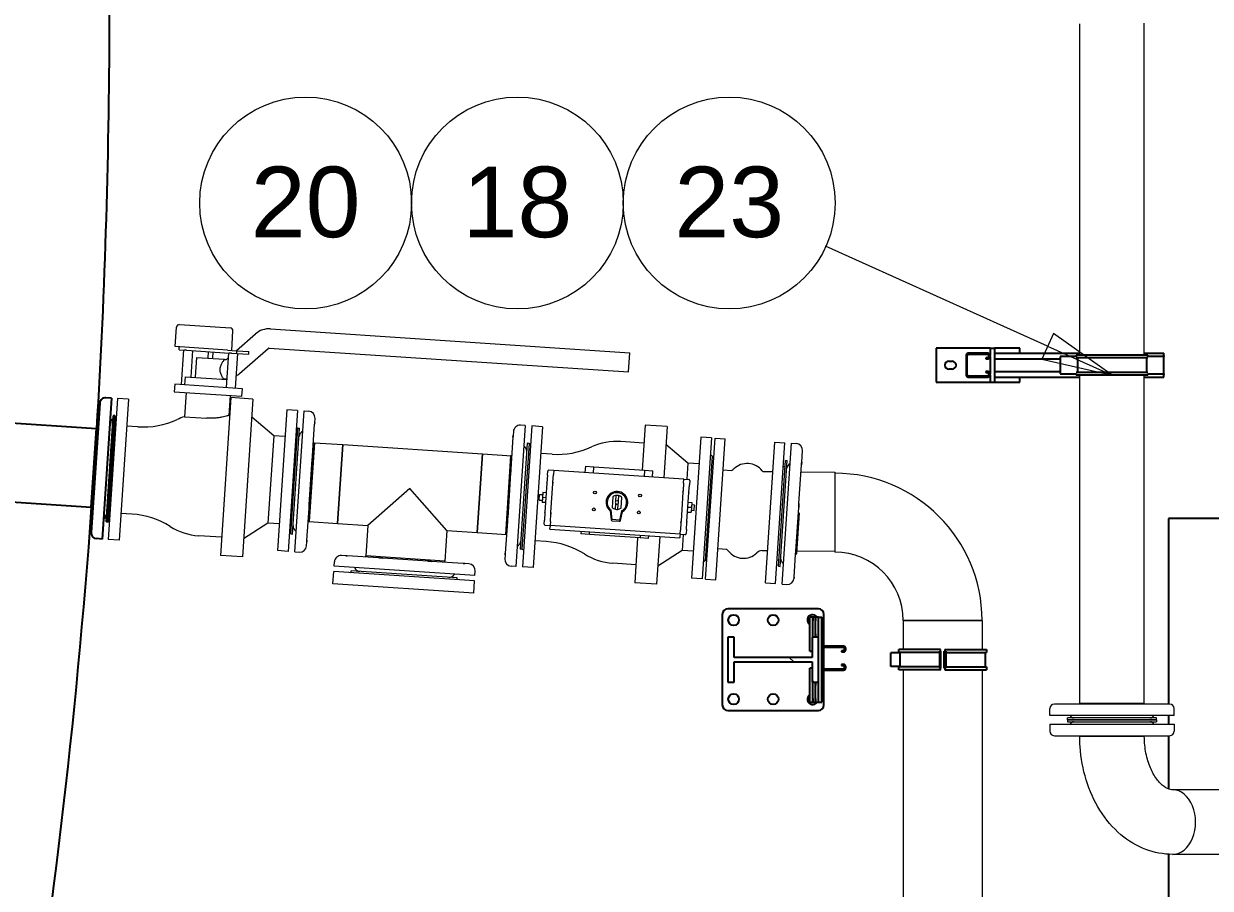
# Model space of a CAD drawing. Header units: millimetres. Extents: x 0 to 157650, y 0 to 89100.
# Drawn here: x 127041 to 133343, y 69723 to 74315 of the extents above; entities that cross this region are included whole.
import ezdxf

# ---------------------------------------------------------------- set-up
doc = ezdxf.new("R2010")
doc.units = ezdxf.units.MM
doc.header["$LTSCALE"] = 150
for name, color, linetype, lineweight in [('Hatch', 7, 'Continuous', 18), ('Symbol', 7, 'Continuous', 18), ('Visible', 7, 'Continuous', 25)]:
    doc.layers.add(name, color=color, linetype=linetype, lineweight=lineweight)
doc.layers.add('P_Biomass (BM)', color=150, linetype='Continuous', lineweight=18, true_color=0x007fff)
doc.styles.add('Note Text', font='arial.ttf')

# ---------------------------------------------------------------- blocks, each defined once
blk = doc.blocks.new('Balloon44')
at = {"layer": 'Symbol'}
for p, q in [((883.197, 484.013), (875.329, 487.552)), ((883.402, 484.469), (882.992, 483.557)), ((885.477, 482.988), (883.402, 484.469)), ((883.197, 484.013), (885.477, 482.988)), ((882.992, 483.557), (885.477, 482.988))]:
    blk.add_line(p, q, dxfattribs=at)
at = {"layer": 'Symbol', "flags": 128}
blk.add_lwpolyline([(882.992, 483.557), (885.477, 482.988), (883.402, 484.469), (882.992, 483.557)], dxfattribs=at)
at = {"layer": 'Symbol'}
for centre in [(856.921, 489.084), (864.421, 489.084), (871.921, 489.084)]:
    blk.add_circle(centre, 3.75, dxfattribs=at)
blk.add_solid([(882.992, 483.557), (885.477, 482.988), (883.402, 484.469), (882.992, 483.557)], dxfattribs=at)
at = {"layer": 'Symbol', "char_height": 2.5, "attachment_point": 5, "style": 'Note Text'}
for s, insert in [('20', (856.921, 489.105)), ('18', (864.421, 489.105)), ('23', (871.921, 489.105))]:
    blk.add_mtext(s, dxfattribs=dict(at, insert=insert))

msp = doc.modelspace()

# ---------------------------------------------------------------- hatches: boundary and pattern name
at = {"layer": 'Hatch'}
h = msp.add_hatch(dxfattribs=at)
h.set_pattern_fill('ANSI31', color=256, scale=3810, angle=90.00021, style=0)
h.set_pattern_definition([(135.0002, (0, 0), (-336.7584, -336.7608), [])])
h.paths.add_polyline_path([(131261.5, 70817.2), (131261.5, 71057.2), (131228.5, 71057.2), (131228.5, 70949.2), (130814.5, 70949.2), (130814.5, 71057.2), (130781.5, 71057.2), (130781.5, 70817.2), (130814.5, 70817.2), (130814.5, 70925.2), (131228.5, 70925.2), (131228.5, 70817.2)])

# ---------------------------------------------------------------- linework, layer by layer
at = {"layer": 'P_Biomass (BM)'}
for p, q in [((132650.1, 72554.6), (132650.1, 74312.2)), ((132993, 72554.6), (132993, 74312.2)), ((127846, 72599.9), (127852.8, 72703.2)), ((127868.8, 72717.2), (128138.2, 72699.3)), ((128145.3, 72580.1), (128152.2, 72683.4)), ((128352, 72694.2), (130259.4, 72567.7)), ((128170.4, 72578.4), (128271.5, 72666.9)), ((128123, 72581.6), (127846, 72599.9)), ((127865.5, 72583.6), (127866.5, 72598.6)), ((127865.5, 72583.6), (127893.4, 72581.8)), ((127879, 72397.8), (127891.2, 72581.9)), ((127905.2, 72581), (127893.4, 72581.8)), ((127905.2, 72581), (128132.8, 72565.9)), ((127929.8, 72438.1), (127939.1, 72578.7)), ((128020.6, 72538.8), (128022.9, 72573.2)), ((128044.6, 72537.2), (128046.8, 72571.6)), ((128118.5, 72381.9), (128130.7, 72566)), ((128123, 72581.6), (128173.4, 72578.2)), ((128144.6, 72565.1), (128132.8, 72565.9)), ((128144.6, 72565.1), (128172.5, 72563.3)), ((128166.4, 72378.8), (128178.6, 72562.9)), ((128172.5, 72563.3), (128173.4, 72578.2)), ((128172.5, 72563.3), (128236, 72559.1)), ((128173.4, 72578.2), (128237, 72574)), ((128186.2, 72456.6), (128338.7, 72590.2)), ((128236, 72559.1), (128237, 72574)), ((128345.2, 72592.4), (130252.7, 72466)), ((130252.7, 72466), (130259.4, 72567.7)), ((127957.8, 72542.9), (127950.7, 72436.7)), ((127957.8, 72542.9), (128107.4, 72533)), ((128107.4, 72533), (128107.3, 72531.5)), ((128107.3, 72531.5), (128112.5, 72531.2)), ((128119, 72533.4), (128129.1, 72542.2)), ((127898.3, 72440.1), (127895.4, 72396.7)), ((127898.3, 72440.1), (128121.3, 72425.4)), ((128100.6, 72429.7), (128105.7, 72429.4)), ((132650.1, 70701.4), (132650.1, 72448.1)), ((132993, 70701.4), (132993, 72448.1)), ((127843.1, 72400.2), (127840.4, 72359.8)), ((127840.4, 72359.8), (128199.6, 72336)), ((128202.3, 72376.4), (127843.1, 72400.2)), ((127903.2, 72355.6), (127894.8, 72227.5)), ((128199.6, 72336), (128202.3, 72376.4)), ((127539.6, 72324.1), (127490, 71575.7)), ((127596.5, 72320.3), (127539.6, 72324.1)), ((127596.5, 72320.3), (127546.9, 71572)), ((128141.3, 72329.3), (128085.7, 71491.2)), ((128136.7, 72340.1), (128129.7, 72233.9)), ((128258, 72321.6), (128141.3, 72329.3)), ((128258, 72321.6), (128202.5, 71483.4)), ((127524.3, 72228.9), (127533.6, 72233.5)), ((128134.9, 72233.5), (128129.7, 72233.9)), ((128437.6, 72264.6), (128388, 71516.2)), ((128494.5, 72260.8), (128437.6, 72264.6)), ((128494.5, 72260.8), (128444.9, 71512.4)), ((128480.8, 71510.1), (128530.4, 72258.4)), ((128530.4, 72258.4), (128554.4, 72256.8)), ((127646.9, 72174.2), (127587.1, 72178.1)), ((127894.8, 72227.5), (128011.5, 72219.8)), ((128368.4, 72126.4), (128251.7, 72225.8)), ((128460, 71604.7), (128497.4, 72167.4)), ((128469, 71604.1), (128506.3, 72166.8)), ((128497.2, 72164.4), (128488.5, 72170.2)), ((128497.4, 72167.4), (128506.3, 72166.8)), ((128574.8, 72019.8), (128585.9, 72188.4)), ((128586.5, 72196.8), (128585.9, 72188.4)), ((128586.5, 72196.8), (128587.9, 72218.5)), ((129703.9, 72180.6), (129654.3, 71432.3)), ((129703.9, 72180.6), (129679.9, 72182.2)), ((129739.8, 72178.3), (129690.2, 71429.9)), ((129796.7, 72174.5), (129739.8, 72178.3)), ((129796.7, 72174.5), (129747.1, 71426.1)), ((130341.5, 72183.5), (130325.6, 71944)), ((130458.2, 72175.7), (130341.5, 72183.5)), ((130458.2, 72175.7), (130440.1, 71903.3)), ((128368.4, 72126.4), (128337.6, 71662.4)), ((128428.2, 72122.4), (128368.4, 72126.4)), ((129639.6, 72118.6), (129628.4, 71950)), ((129639.6, 72118.6), (129640.2, 72127)), ((129641.6, 72148.7), (129640.2, 72127)), ((130637.8, 72118.7), (130588.2, 71370.4)), ((130694.7, 72115), (130637.8, 72118.7)), ((130694.7, 72115), (130645.1, 71366.6)), ((130663, 71365.4), (130712.7, 72113.8)), ((130712.7, 72113.8), (130766.5, 72110.2)), ((130716.9, 71361.8), (130766.5, 72110.2)), ((128557.6, 71670.8), (128585.4, 72089)), ((128585.4, 72089), (128557.6, 71670.8)), ((128579.4, 72089.4), (128585.4, 72089)), ((128585.4, 72089), (128735, 72079.1)), ((128735, 72079.1), (128707.3, 71660.9)), ((128707.3, 71660.9), (128735, 72079.1)), ((128735, 72079.1), (129477.4, 72029.8)), ((129715.7, 72086.7), (129678.4, 71523.9)), ((129724.7, 72086.1), (129687.4, 71523.3)), ((129724.7, 72086.1), (129715.7, 72086.7)), ((129724.5, 72083.1), (129733.8, 72087.7)), ((130335.1, 72087.7), (130213.1, 72095.8)), ((130568.5, 71980.5), (130451.8, 72079.9)), ((130980.4, 71344.4), (131030, 72092.7)), ((131030, 72092.7), (131083.8, 72089.2)), ((131034.2, 71340.8), (131083.8, 72089.2)), ((131070.2, 71338.4), (131119.8, 72086.8)), ((131119.8, 72086.8), (131143.7, 72085.2)), ((131173.2, 71985.3), (131177.2, 72046.9)), ((128557.6, 71761.1), (128573.4, 71999.5)), ((128574.8, 72019.8), (128573.4, 71999.5)), ((129449.7, 71611.7), (129477.4, 72029.8)), ((129477.4, 72029.8), (129449.7, 71611.7)), ((129477.4, 72029.8), (129633.1, 72019.5)), ((129627.1, 72019.9), (129599.3, 71601.7)), ((129633.1, 72019.5), (129627.1, 72019.9)), ((129847.1, 72028.3), (129787.2, 72032.3)), ((130568.5, 71980.5), (130562.9, 71895.2)), ((130628.4, 71976.5), (130568.5, 71980.5)), ((130697.3, 72018.6), (130660.4, 71461.8)), ((130697.3, 72018.6), (130688.7, 72024.4)), ((130695.3, 71988.6), (130704.3, 71988)), ((131049.4, 71433), (131086.7, 71995.8)), ((131058.3, 71432.4), (131095.6, 71995.2)), ((131086.7, 71995.8), (131095.6, 71995.2)), ((131173.2, 71985.3), (131172.3, 71972.1)), ((129627.1, 71929.6), (129611.3, 71691.2)), ((129627.1, 71929.6), (129628.4, 71950)), ((129822.4, 71916.6), (129819.8, 71877)), ((129822.4, 71916.6), (129823.8, 71938.2)), ((129856, 71942.1), (129830.2, 71943.8)), ((129851.9, 71880.2), (129854.5, 71919.8)), ((129851.9, 71880.2), (129854.5, 71919.8)), ((129856, 71942.1), (129854.5, 71919.8)), ((129856, 71942.1), (129854.5, 71919.8)), ((130546.9, 71896.3), (129856, 71942.1)), ((130024, 71964), (130021.8, 71931.1)), ((130024, 71964), (130068.9, 71961)), ((130066.7, 71928.1), (130068.9, 71961)), ((130068.9, 71961), (130338.3, 71943.2)), ((130338.3, 71943.2), (130336.1, 71910.2)), ((130338.3, 71943.2), (130383.2, 71940.2)), ((130381, 71907.3), (130383.2, 71940.2)), ((130755.6, 71945.1), (130800.7, 71942.1)), ((130967, 71936.3), (131019.6, 71935.8)), ((131075.5, 71963.4), (131084.5, 71962.8)), ((131158.7, 71766.7), (131172.3, 71972.1)), ((131169.8, 71934.4), (131350, 71932.6)), ((131350, 71932.6), (131350, 71720.3)), ((129819.6, 71874.3), (129809.4, 71720.6)), ((129819.6, 71874.3), (129819.8, 71877)), ((129841.2, 71718.5), (129851.3, 71872.2)), ((129841.2, 71718.5), (129851.3, 71872.2)), ((129851.3, 71872.2), (129851.9, 71880.2)), ((129851.9, 71880.2), (129851.3, 71872.2)), ((130545.4, 71874), (130542.8, 71834.4)), ((130545.4, 71874), (130542.8, 71834.4)), ((130545.4, 71874), (130546.9, 71896.3)), ((130545.4, 71874), (130546.9, 71896.3)), ((130546.9, 71896.3), (130572.6, 71894.6)), ((130574.1, 71827), (130576.8, 71866.6)), ((130578.2, 71888.2), (130576.8, 71866.6)), ((129092.4, 71845.4), (128869.4, 71650.1)), ((129287.6, 71622.4), (129092.4, 71845.4)), ((129779.1, 71784.8), (129781.1, 71814.7)), ((129781.1, 71814.7), (129796.9, 71813.7)), ((129796, 71798.7), (129794.2, 71772.7)), ((129797.7, 71824.8), (129796, 71798.7)), ((129814.5, 71797.5), (129796, 71798.7)), ((129816.2, 71823.5), (129797.7, 71824.8)), ((130169.6, 71802.8), (130165.8, 71745.3)), ((130186.1, 71779.6), (130188.2, 71809.8)), ((130200.1, 71809), (130198.1, 71778.8)), ((130213.7, 71742.1), (130217.5, 71799.6)), ((130542.2, 71826.4), (130532, 71672.7)), ((130542.2, 71826.4), (130532, 71672.7)), ((130542.8, 71834.4), (130542.2, 71826.4)), ((130542.2, 71826.4), (130542.8, 71834.4)), ((130563.8, 71670.6), (130574, 71824.3)), ((130574.1, 71827), (130574, 71824.3)), ((128545.1, 71572.1), (128556.3, 71740.7)), ((128557.6, 71761.1), (128556.3, 71740.7)), ((129779.1, 71784.8), (129795, 71783.7)), ((129812.8, 71771.4), (129794.2, 71772.7)), ((130155.3, 71727.6), (130160.6, 71680.3)), ((130166.6, 71680.9), (130161, 71730.8)), ((130183.3, 71735.9), (130185.3, 71766.2)), ((130197.2, 71765.4), (130195.2, 71735.2)), ((130216.6, 71727.1), (130204.5, 71678.4)), ((130568.9, 71747.5), (130587.4, 71746.3)), ((130570.6, 71773.5), (130589.1, 71772.3)), ((130587.4, 71746.3), (130585.7, 71720.2)), ((130586.4, 71731.3), (130602.3, 71730.2)), ((130589.1, 71772.3), (130587.4, 71746.3)), ((130588.4, 71761.2), (130604.3, 71760.2)), ((130602.3, 71730.2), (130604.3, 71760.2)), ((131141.9, 71514.1), (131157.2, 71744.9)), ((131158.7, 71766.7), (131157.2, 71744.9)), ((127487.4, 71672.1), (127496, 71666.4)), ((127616.2, 71710.2), (127556.3, 71714.2)), ((128337.6, 71662.4), (128208.8, 71579.2)), ((128397.5, 71658.4), (128337.6, 71662.4)), ((128551.6, 71671.2), (128557.6, 71670.8)), ((128557.6, 71670.8), (128707.3, 71660.9)), ((128707.3, 71660.9), (128869.4, 71650.1)), ((129609.9, 71670.9), (129598.8, 71502.3)), ((129609.9, 71670.9), (129611.3, 71691.2)), ((129805.2, 71656.8), (129806.6, 71678.4)), ((129809.2, 71718), (129806.6, 71678.4)), ((129809.2, 71718), (129809.4, 71720.6)), ((129838, 71670.9), (129836.7, 71651.7)), ((129838, 71670.9), (129836.7, 71651.7)), ((129838, 71670.9), (129840.6, 71710.6)), ((129838, 71670.9), (129840.6, 71710.6)), ((129840.6, 71710.6), (129841.2, 71718.5)), ((129841.2, 71718.5), (129840.6, 71710.6)), ((130166.2, 71675), (130204.1, 71672.4)), ((130204.5, 71678.4), (130166.6, 71680.9)), ((130210.3, 71677), (130221.8, 71723.2)), ((130531.5, 71664.8), (130528.9, 71625.1)), ((130531.5, 71664.8), (130528.9, 71625.1)), ((130532, 71672.7), (130531.5, 71664.8)), ((130531.5, 71664.8), (130532, 71672.7)), ((130561, 71628.4), (130563.6, 71668)), ((130563.8, 71670.6), (130563.6, 71668)), ((130567.1, 71721.4), (130585.7, 71720.2)), ((131147, 71499.2), (131161.4, 71716.5)), ((131350, 71720.3), (131350, 71507.9)), ((128460.2, 71607.6), (128450.9, 71603.1)), ((128460, 71604.7), (128469, 71604.1)), ((128869.4, 71650.1), (128858.7, 71488)), ((129287.6, 71622.4), (129276.8, 71460.3)), ((129287.6, 71622.4), (129449.7, 71611.7)), ((129449.7, 71611.7), (129605.3, 71601.3)), ((129605.3, 71601.3), (129599.3, 71601.7)), ((129836.5, 71648.7), (129810.8, 71650.4)), ((129835.3, 71630.7), (129835.7, 71636.2)), ((129835.3, 71630.7), (130526.2, 71584.9)), ((129836.7, 71651.7), (129835.7, 71636.2)), ((129836.7, 71651.7), (130527.6, 71605.9)), ((130001.2, 71619.8), (130000.2, 71604.8)), ((130045.1, 71601.8), (130000.2, 71604.8)), ((130045.1, 71601.8), (130046.1, 71616.8)), ((130314.5, 71583.9), (130045.1, 71601.8)), ((130315.5, 71598.9), (130314.5, 71583.9)), ((130527.6, 71605.9), (130526.6, 71590.4)), ((130527.4, 71602.9), (130553.2, 71601.2)), ((130527.6, 71605.9), (130528.9, 71625.1)), ((130527.6, 71605.9), (130528.9, 71625.1)), ((130543.4, 71601.8), (130537.8, 71516.5)), ((130561, 71628.4), (130559.5, 71606.8)), ((127546.9, 71572), (127490, 71575.7)), ((128092.1, 71587), (127970.1, 71595)), ((128543.1, 71542), (128544.5, 71563.7)), ((128545.1, 71572.1), (128544.5, 71563.7)), ((129816.4, 71564.4), (129756.5, 71568.3)), ((130301.8, 71584.8), (130285.9, 71345.3)), ((130359.4, 71581), (130314.5, 71583.9)), ((130359.4, 71581), (130360.4, 71595.9)), ((130419.5, 71592), (130402.6, 71337.6)), ((130526.6, 71590.4), (130526.2, 71584.9)), ((128202.5, 71483.4), (128085.7, 71491.2)), ((128444.9, 71512.4), (128388, 71516.2)), ((128480.8, 71510.1), (128504.8, 71508.5)), ((128750.8, 71489.2), (128729.1, 71490.6)), ((128750.8, 71489.2), (128759.2, 71488.6)), ((128927.8, 71477.4), (128759.2, 71488.6)), ((128858.3, 71482), (128858.7, 71488)), ((129276.8, 71460.3), (128858.7, 71488)), ((129276.8, 71460.3), (128858.7, 71488)), ((128927.8, 71477.4), (128948.1, 71476.1)), ((129186.6, 71460.3), (128948.1, 71476.1)), ((129598.2, 71493.9), (129596.8, 71472.2)), ((129598.2, 71493.9), (129598.8, 71502.3)), ((129687.4, 71523.3), (129678.4, 71523.9)), ((129687.6, 71526.3), (129696.2, 71520.5)), ((130537.8, 71516.5), (130409, 71433.4)), ((130597.6, 71512.6), (130537.8, 71516.5)), ((130662.4, 71491.7), (130671.4, 71491.1)), ((130727.9, 71526.9), (130773, 71523.9)), ((130961, 71517.3), (130983.6, 71517)), ((130983.6, 71517), (130991.8, 71516.5)), ((131132.7, 71375.4), (131140.8, 71496.5)), ((131141.9, 71514.1), (131140.8, 71496.5)), ((131141, 71499.5), (131147, 71499.2)), ((131148, 71515.4), (131350, 71513.5)), ((128689.2, 71433.1), (128690.8, 71457.1)), ((129437.6, 71383.5), (128689.2, 71433.1)), ((128780.2, 71400), (128780.8, 71409)), ((129343.6, 71371.7), (128780.8, 71409)), ((129186.6, 71460.3), (129206.9, 71458.9)), ((129375.5, 71447.8), (129206.9, 71458.9)), ((129276.4, 71454.3), (129276.8, 71460.3)), ((129375.5, 71447.8), (129383.9, 71447.2)), ((129405.6, 71445.8), (129383.9, 71447.2)), ((129654.3, 71432.3), (129630.3, 71433.9)), ((129747.1, 71426.1), (129690.2, 71429.9)), ((130292.2, 71441.1), (130170.3, 71449.2)), ((130660.4, 71461.8), (130651.1, 71457.2)), ((131042.6, 71466.5), (131051.5, 71465.9)), ((131049.4, 71433), (131058.3, 71432.4)), ((128683.1, 71340.3), (128687.4, 71406.2)), ((129435.8, 71356.6), (128687.4, 71406.2)), ((129343, 71362.7), (129343.6, 71371.7)), ((129431.4, 71290.7), (129435.8, 71356.6)), ((129437.6, 71383.5), (129439.1, 71407.5)), ((130645.1, 71366.6), (130588.2, 71370.4)), ((130663, 71365.4), (130716.9, 71361.8)), ((131132.4, 71370.4), (131132.5, 71372.3)), ((131132.7, 71375.4), (131132.5, 71372.3)), ((129431.4, 71290.7), (128683.1, 71340.3)), ((130402.6, 71337.6), (130285.9, 71345.3)), ((130980.4, 71344.4), (131034.2, 71340.8)), ((131070.2, 71338.4), (131094.1, 71336.8)), ((131712, 71146), (132131.1, 71146)), ((131712, 71146), (131712, 70990.5)), ((132131.1, 71146), (131712, 71146)), ((132131.1, 71146), (132131.1, 70990.5)), ((131712, 70884), (131712, 68854.6)), ((132131.1, 70884), (132131.1, 68854.6)), ((132491.5, 70639.9), (132491.5, 70677.4)), ((133127.5, 70701.4), (132515.5, 70701.4)), ((132993, 70704.4), (132650.1, 70704.4)), ((132650.1, 70701.4), (132650.1, 70704.4)), ((132993, 70701.4), (132993, 70704.4)), ((133151.5, 70639.9), (133151.5, 70677.4)), ((133151.5, 70639.9), (132491.5, 70639.9)), ((132491.5, 70594.9), (133151.5, 70594.9)), ((132491.5, 70594.9), (132491.5, 70557.4)), ((133058.5, 70627.9), (132584.5, 70627.9)), ((132584.5, 70617.4), (132584.5, 70627.9)), ((132584.5, 70617.4), (133058.5, 70617.4)), ((132584.5, 70617.4), (132584.5, 70606.9)), ((133058.5, 70617.4), (132584.5, 70617.4)), ((132584.5, 70606.9), (133058.5, 70606.9)), ((133058.5, 70617.4), (133058.5, 70627.9)), ((133058.5, 70617.4), (133058.5, 70606.9)), ((133151.5, 70594.9), (133151.5, 70557.4)), ((132515.5, 70533.4), (133127.5, 70533.4)), ((132650.1, 70533.4), (132650.1, 70530.4)), ((132650.1, 70530.4), (132650.1, 70533.4)), ((132650.1, 70530.4), (132993, 70530.4)), ((132993, 70530.4), (132650.1, 70530.4)), ((132993, 70530.4), (132650.1, 70530.4)), ((132993, 70533.4), (132993, 70530.4)), ((132993, 70530.4), (132993, 70533.4)), ((134187.9, 70245.8), (133143.9, 70245.8)), ((134187.9, 69902.9), (133143.9, 69902.9))]:
    msp.add_line(p, q, dxfattribs=at)
for centre in [(130074.9, 71825.3), (130314.4, 71809.4), (130069, 71735.5), (130308.4, 71719.6)]:
    msp.add_circle(centre, 7.5, dxfattribs=at)
for centre, radius, start, end in [((132365.5, 74312.2), 284.6, 0, 0.52452), ((132365.5, 74312.2), 627.5, 0, 0.52452), ((127867.8, 72702.2), 15, 86.20755, 176.20755), ((128137.2, 72684.4), 15, 356.20755, 86.20755), ((128344.6, 72583.4), 111, 86.20755, 131.20755), ((128344.6, 72583.4), 9, 86.20755, 131.20755), ((128113.1, 72540.2), 9, 266.20755, 311.20755), ((128113.1, 72540.2), 111, 266.20755, 274.4185), ((128113.1, 72540.2), 111, 301.32473, 311.20755), ((128552, 72220.9), 36, 356.20755, 86.20755), ((127675.6, 72606.1), 432.9, 266.20755, 294.67208), ((127991.5, 71918.3), 324, 107.376, 114.67208), ((129677.5, 72146.3), 36, 86.20755, 176.20755), ((128536.3, 72119.7), 33, 113.24324, 176.20755), ((129679.8, 72043.9), 33, 356.20755, 59.17185), ((129875.7, 72460.3), 432.9, 266.20755, 294.67208), ((130191.7, 71772.5), 324, 86.20755, 114.67208), ((131141.3, 72049.3), 36, 356.20755, 86.20755), ((130883.4, 71876.8), 102.2, 38.70856, 133.70654), ((131125.6, 71948.1), 33, 113.24324, 176.20755), ((129829.8, 71937.8), 6, 86.20755, 176.20755), ((130777.9, 71987.1), 50.4, 296.87758, 313.70654), ((131002.4, 71972.2), 50.4, 218.70856, 225.37226), ((131350, 71146), 781.1, 0, 90), ((130572.2, 71888.6), 6, 356.20755, 86.20755), ((130191.7, 71772.5), 57.7, 301.42094, 230.99415), ((130191.7, 71772.5), 51.7, 298.75744, 233.65765), ((130191.7, 71772.5), 37.5, 95.41444, 125.99937), ((130191.7, 71772.5), 37.5, 77.00065, 95.41444), ((130191.7, 71772.5), 37.5, 46.41573, 77.00065), ((130191.7, 71772.5), 37.5, 226.41573, 257.00065), ((130191.7, 71772.5), 9, 128.01786, 224.39723), ((130191.7, 71772.5), 37.5, 257.00065, 275.41444), ((130191.7, 71772.5), 9, 224.39723, 308.01786), ((130191.7, 71772.5), 9, 44.39723, 128.01786), ((130191.7, 71772.5), 37.5, 275.41444, 305.99937), ((130191.7, 71772.5), 9, 308.01786, 44.39723), ((127587.5, 71278.2), 432.9, 57.74301, 86.20755), ((130166.6, 71680.9), 6, 186.38241, 266.20755), ((130204.5, 71678.4), 6, 266.20755, 346.03269), ((127991.5, 71918.3), 324, 237.74301, 266.20755), ((128504.9, 71646.8), 33, 176.20755, 239.17185), ((129811.2, 71656.4), 6, 176.20755, 266.20755), ((130553.5, 71607.2), 6, 266.20755, 356.20755), ((128507.2, 71544.4), 36, 266.20755, 356.20755), ((129648.4, 71571), 33, 293.24324, 356.20755), ((129787.7, 71132.4), 432.9, 57.74301, 86.20755), ((128726.7, 71454.7), 36, 86.20755, 176.20755), ((129632.7, 71469.8), 36, 176.20755, 266.20755), ((130191.7, 71772.5), 324, 237.74301, 266.20755), ((130744.5, 71482.4), 50.4, 38.70856, 55.53748), ((130863.5, 71577.8), 102.2, 218.70856, 313.70654), ((130969, 71467.5), 50.4, 99.12365, 133.70654), ((131094.2, 71475.1), 33, 176.20755, 239.17185), ((131350, 71146), 362, 0, 90), ((128827.9, 71439), 33, 203.24324, 266.20755), ((129403.2, 71409.8), 36, 356.20755, 86.20755), ((129300.9, 71407.6), 33, 266.20755, 329.17185), ((131096.5, 71372.8), 36, 266.20755, 356.20755), ((132515.5, 70677.4), 24, 90, 180), ((133127.5, 70677.4), 24, 0, 90), ((132619, 70648.9), 21, 205.37693, 270), ((132619, 70585.9), 21, 90, 154.62307), ((133024, 70648.9), 21, 270, 334.62307), ((133024, 70585.9), 21, 25.37693, 90), ((132515.5, 70557.4), 24, 180, 270), ((133127.5, 70557.4), 24, 270, 0)]:
    msp.add_arc(centre, radius, start, end, dxfattribs=at)
for major_axis in [(0, -171.5), (0, -171.4)]:
    msp.add_ellipse((133143.9, 70074.4), major_axis=major_axis, ratio=0.707107, start_param=0, end_param=3.141593, dxfattribs=at)
for points, knots in [([(128100.6, 72429.7), (128100.6, 72429.7), (128100.4, 72430.1), (128099.6, 72431.5), (128099, 72432.5), (128097.4, 72435.3), (128096.5, 72437), (128094.5, 72440.8), (128093.4, 72443), (128090.2, 72449.8), (128087.8, 72455.6), (128085.3, 72465.1), (128084.6, 72468.4), (128083.9, 72475.2), (128083.8, 72478.6), (128084, 72481.9)], [8.021804, 8.021804, 8.021804, 8.021804, 8.353992, 8.353992, 8.68618, 8.68618, 9.018369, 9.018369, 9.350557, 9.350557, 10.023148, 10.023148, 10.359443, 10.359443, 10.695738, 10.695738, 10.695738, 10.695738]), ([(128084, 72481.9), (128084.2, 72485.3), (128084.8, 72488.7), (128086.4, 72495.3), (128087.5, 72498.5), (128091.3, 72507.6), (128094.4, 72513), (128098.5, 72519.3), (128099.8, 72521.3), (128102.3, 72524.9), (128103.5, 72526.4), (128105.3, 72528.9), (128106.1, 72529.9), (128107.1, 72531.2), (128107.3, 72531.5), (128107.3, 72531.5)], [0, 0, 0, 0, 0.336295, 0.336295, 0.672591, 0.672591, 1.345182, 1.345182, 1.67737, 1.67737, 2.009558, 2.009558, 2.341746, 2.341746, 2.673935, 2.673935, 2.673935, 2.673935]), ([(128129.7, 72233.9), (128129.7, 72233.9), (128129, 72233.7), (128125.9, 72232.8), (128123.6, 72232.2), (128117.5, 72230.5), (128113.7, 72229.6), (128105, 72227.5), (128100, 72226.4), (128089.6, 72224.4), (128083.6, 72223.4), (128070.8, 72221.5), (128063.8, 72220.7), (128049.3, 72219.6), (128041.8, 72219.2), (128026.6, 72219.1), (128018.9, 72219.3), (128011.5, 72219.8)], [-5.93483, -5.93483, -5.93483, -5.93483, -5.193218, -5.193218, -4.451606, -4.451606, -3.709994, -3.709994, -2.968382, -2.968382, -2.226287, -2.226287, -1.484191, -1.484191, -0.742096, -0.742096, 0, 0, 0, 0]), ([(128585.9, 72188.4), (128585.9, 72188.5), (128585.9, 72188.5), (128586.1, 72190.7), (128586.2, 72192.5), (128586.3, 72195.1), (128586.4, 72196), (128586.5, 72196.8), (128586.5, 72196.9), (128586.5, 72196.8)], [-2.3553859, -2.3553859, -2.3553859, -2.3553859, -2.3490312, -2.3490312, -2.0439715, -2.0439715, -1.7543596, -1.7543596, -1.56067, -1.56067, -1.56067, -1.56067]), ([(129640.2, 72127), (129640.2, 72127), (129640.2, 72127), (129640.2, 72127.1), (129640.2, 72126.7), (129640.1, 72125), (129640, 72123.8), (129639.8, 72121.1), (129639.7, 72119.9), (129639.6, 72118.6)], [-2.3553859, -2.3553859, -2.3553859, -2.3553859, -2.3490312, -2.3490312, -2.0439715, -2.0439715, -1.7543596, -1.7543596, -1.56067, -1.56067, -1.56067, -1.56067]), ([(128573.4, 71999.5), (128573.4, 71999.6), (128573.4, 71999.6), (128573.6, 72002.6), (128573.8, 72005.5), (128574.1, 72010.9), (128574.3, 72013.4), (128574.6, 72017.2), (128574.7, 72018.6), (128574.8, 72019.8)], [-2.3553852, -2.3553852, -2.3553852, -2.3553852, -2.3488819, -2.3488819, -2.0438878, -2.0438878, -1.7543331, -1.7543331, -1.56067, -1.56067, -1.56067, -1.56067]), ([(131172.3, 71972.1), (131172.4, 71973), (131172.4, 71973.9), (131172.6, 71977.6), (131172.7, 71980), (131173, 71983.5), (131173.1, 71984.7), (131173.2, 71985.3)], [-3.6196991, -3.6196991, -3.6196991, -3.6196991, -3.4825914, -3.4825914, -3.0417403, -3.0417403, -2.6426685, -2.6426685, -2.6426685, -2.6426685]), ([(129628.4, 71950), (129628.4, 71949.9), (129628.4, 71949.9), (129628.3, 71947.9), (129628.2, 71945.5), (129627.9, 71940.5), (129627.7, 71937.9), (129627.4, 71933.3), (129627.2, 71931.5), (129627.1, 71929.6)], [-2.3553852, -2.3553852, -2.3553852, -2.3553852, -2.3488819, -2.3488819, -2.0438878, -2.0438878, -1.7543331, -1.7543331, -1.56067, -1.56067, -1.56067, -1.56067]), ([(128556.3, 71740.7), (128556.3, 71740.8), (128556.3, 71740.8), (128556.4, 71742.8), (128556.5, 71745.2), (128556.8, 71750.2), (128557, 71752.8), (128557.3, 71757.4), (128557.5, 71759.2), (128557.6, 71761.1)], [-2.3553859, -2.3553859, -2.3553859, -2.3553859, -2.3490312, -2.3490312, -2.0439715, -2.0439715, -1.7543596, -1.7543596, -1.56067, -1.56067, -1.56067, -1.56067]), ([(131157.2, 71744.9), (131157.2, 71745), (131157.2, 71745), (131157.4, 71747.9), (131157.6, 71750.8), (131157.9, 71756.5), (131158.1, 71759.2), (131158.4, 71763.5), (131158.6, 71765.2), (131158.7, 71766.7)], [-2.3553852, -2.3553852, -2.3553852, -2.3553852, -2.3488819, -2.3488819, -2.0438878, -2.0438878, -1.7543331, -1.7543331, -1.56067, -1.56067, -1.56067, -1.56067]), ([(129611.3, 71691.2), (129611.3, 71691.2), (129611.3, 71691.1), (129611.1, 71688.1), (129610.9, 71685.2), (129610.6, 71679.8), (129610.4, 71677.3), (129610.1, 71673.5), (129610, 71672.1), (129609.9, 71670.9)], [-2.3553859, -2.3553859, -2.3553859, -2.3553859, -2.3490312, -2.3490312, -2.0439715, -2.0439715, -1.7543596, -1.7543596, -1.56067, -1.56067, -1.56067, -1.56067]), ([(128544.5, 71563.7), (128544.5, 71563.7), (128544.5, 71563.7), (128544.5, 71563.6), (128544.5, 71564), (128544.6, 71565.7), (128544.7, 71566.9), (128544.9, 71569.6), (128545, 71570.8), (128545.1, 71572.1)], [-2.3553852, -2.3553852, -2.3553852, -2.3553852, -2.3488819, -2.3488819, -2.0438878, -2.0438878, -1.7543331, -1.7543331, -1.56067, -1.56067, -1.56067, -1.56067]), ([(128759.2, 71488.6), (128759.2, 71488.6), (128759.1, 71488.6), (128757, 71488.8), (128755.2, 71488.8), (128752.5, 71489), (128751.6, 71489), (128750.8, 71489.1), (128750.7, 71489.2), (128750.8, 71489.2)], [-2.3553859, -2.3553859, -2.3553859, -2.3553859, -2.3490312, -2.3490312, -2.0439715, -2.0439715, -1.7543596, -1.7543596, -1.56067, -1.56067, -1.56067, -1.56067]), ([(128948.1, 71476.1), (128948.1, 71476.1), (128948, 71476.1), (128945, 71476.3), (128942.1, 71476.4), (128936.7, 71476.8), (128934.2, 71476.9), (128930.4, 71477.2), (128929.1, 71477.4), (128927.8, 71477.4)], [-2.3553852, -2.3553852, -2.3553852, -2.3553852, -2.3488819, -2.3488819, -2.0438878, -2.0438878, -1.7543331, -1.7543331, -1.56067, -1.56067, -1.56067, -1.56067]), ([(129598.8, 71502.3), (129598.8, 71502.3), (129598.8, 71502.2), (129598.6, 71500), (129598.6, 71498.3), (129598.4, 71495.6), (129598.3, 71494.7), (129598.2, 71493.9), (129598.2, 71493.8), (129598.2, 71493.9)], [-2.3553852, -2.3553852, -2.3553852, -2.3553852, -2.3488819, -2.3488819, -2.0438878, -2.0438878, -1.7543331, -1.7543331, -1.56067, -1.56067, -1.56067, -1.56067]), ([(131140.8, 71496.5), (131140.8, 71496.5), (131140.8, 71496.5), (131140.9, 71498), (131140.9, 71499.8), (131141.2, 71504), (131141.3, 71506.3), (131141.7, 71510.5), (131141.8, 71512.3), (131141.9, 71514.1)], [-2.3553859, -2.3553859, -2.3553859, -2.3553859, -2.3490312, -2.3490312, -2.0439715, -2.0439715, -1.7543596, -1.7543596, -1.56067, -1.56067, -1.56067, -1.56067]), ([(129206.9, 71458.9), (129206.9, 71458.9), (129206.8, 71458.9), (129204.8, 71459.1), (129202.5, 71459.2), (129197.4, 71459.5), (129194.8, 71459.7), (129190.2, 71460), (129188.4, 71460.2), (129186.6, 71460.3)], [-2.3553859, -2.3553859, -2.3553859, -2.3553859, -2.3490312, -2.3490312, -2.0439715, -2.0439715, -1.7543596, -1.7543596, -1.56067, -1.56067, -1.56067, -1.56067]), ([(129383.9, 71447.2), (129383.9, 71447.2), (129383.9, 71447.2), (129384, 71447.2), (129383.6, 71447.2), (129381.9, 71447.3), (129380.7, 71447.3), (129378.1, 71447.6), (129376.8, 71447.7), (129375.5, 71447.8)], [-2.3553852, -2.3553852, -2.3553852, -2.3553852, -2.3488819, -2.3488819, -2.0438878, -2.0438878, -1.7543331, -1.7543331, -1.56067, -1.56067, -1.56067, -1.56067]), ([(131132.5, 71372.3), (131132.5, 71372.3), (131132.5, 71372.3), (131132.5, 71371.5), (131132.4, 71371.1), (131132.4, 71371.4), (131132.4, 71371.9), (131132.6, 71373.6), (131132.7, 71374.4), (131132.7, 71375.4)], [-2.3553852, -2.3553852, -2.3553852, -2.3553852, -2.3488819, -2.3488819, -2.0438878, -2.0438878, -1.7543331, -1.7543331, -1.56067, -1.56067, -1.56067, -1.56067]), ([(133143.9, 69902.9), (133094.9, 69902.9), (133045.9, 69912.2), (132952.3, 69947.5), (132908, 69974.3), (132825.1, 70043.9), (132787.8, 70088.3), (132726.1, 70186.9), (132701.9, 70241.2), (132666.9, 70355.2), (132656, 70414.8), (132650.7, 70493.5), (132650.1, 70511.9), (132650.1, 70530.4)], [3.141593, 3.141593, 3.141593, 3.141593, 3.402132, 3.402132, 3.677351, 3.677351, 3.988093, 3.988093, 4.302252, 4.302252, 4.616412, 4.616412, 4.712389, 4.712389, 4.712389, 4.712389]), ([(133143.9, 70245.8), (133135.6, 70245.8), (133126.9, 70247.4), (133104.8, 70257.6), (133091.4, 70266.5), (133065, 70293.7), (133052.2, 70310.6), (133029.6, 70350.9), (133019.7, 70374.1), (133004.1, 70425.4), (132998.4, 70453.5), (132993.8, 70498.3), (132993, 70514.3), (132993, 70530.4)], [3.141593, 3.141593, 3.141593, 3.141593, 3.455752, 3.455752, 3.769911, 3.769911, 4.043213, 4.043213, 4.30448, 4.30448, 4.568406, 4.568406, 4.712389, 4.712389, 4.712389, 4.712389])]:
    msp.add_open_spline(points, degree=3, knots=knots, dxfattribs=at)
for points in [[(130161, 71730.8), (130159.1, 71729.7), (130157.2, 71728.6), (130155.3, 71727.6)], [(130216.6, 71727.1), (130218.3, 71725.8), (130220, 71724.5), (130221.8, 71723.2)]]:
    msp.add_open_spline(points, degree=3, dxfattribs=at)
at = {"layer": 'Visible'}
for p, q in [((132173.5, 72591.4), (131887.8, 72591.4)), ((131887.8, 72591.4), (131887.8, 72411.4)), ((132046, 72553.1), (132046, 72449.6)), ((132052, 72449.6), (132052, 72553.1)), ((132161.5, 72565.1), (132058, 72565.1)), ((132058, 72559.1), (132161.5, 72559.1)), ((132167.5, 72553.1), (132167.5, 72546.8)), ((132173.5, 72591.4), (132173.5, 72553.1)), ((132173.5, 72591.4), (132197.5, 72591.4)), ((132173.5, 72546.8), (132173.5, 72553.1)), ((132173.5, 72546.8), (132173.5, 72455.9)), ((132197.5, 72591.4), (132197.5, 72411.4)), ((132331.8, 72591.4), (132197.5, 72591.4)), ((132197.5, 72565.1), (132650.1, 72565.1)), ((132331.8, 72565.1), (132331.8, 72591.4)), ((132631.7, 72547.1), (132545.5, 72547.1)), ((132545.5, 72547.1), (132545.5, 72455.6)), ((133011.6, 72554.6), (132631.4, 72554.6)), ((132631.4, 72554.6), (132631.4, 72547.1)), ((132993, 72565.1), (133097.5, 72565.1)), ((133097.5, 72547.1), (133011.3, 72547.1)), ((133011.6, 72547.1), (133011.6, 72554.6)), ((133097.5, 72553.1), (133097.5, 72565.1)), ((133097.5, 72553.1), (133097.5, 72547.1)), ((133097.5, 72455.6), (133097.5, 72547.1)), ((131953.8, 72522.4), (131971.8, 72522.4)), ((131971.8, 72480.4), (131953.8, 72480.4)), ((132151, 72540.8), (132151, 72534.8)), ((132161.5, 72540.8), (132151, 72540.8)), ((132151, 72534.8), (132161.5, 72534.8)), ((132197.5, 72534.8), (132545.5, 72534.8)), ((133011.3, 72539.6), (132631.7, 72539.6)), ((132637.7, 72539.6), (132637.7, 72463.1)), ((133005.3, 72539.6), (133005.3, 72463.1)), ((128100.6, 72429.7), (128100.4, 72426.7)), ((132161.5, 72443.6), (132058, 72443.6)), ((132058, 72437.6), (132161.5, 72437.6)), ((132151, 72467.9), (132151, 72461.9)), ((132161.5, 72467.9), (132151, 72467.9)), ((132151, 72461.9), (132161.5, 72461.9)), ((132167.5, 72455.9), (132167.5, 72449.6)), ((132173.5, 72449.6), (132173.5, 72455.9)), ((132173.5, 72449.6), (132173.5, 72411.4)), ((132197.5, 72467.9), (132545.5, 72467.9)), ((132197.5, 72437.6), (132650.1, 72437.6)), ((132331.8, 72411.4), (132331.8, 72437.6)), ((132545.5, 72455.6), (132631.7, 72455.6)), ((132631.4, 72455.6), (132631.4, 72448.1)), ((133011.6, 72448.1), (132631.4, 72448.1)), ((133011.3, 72463.1), (132631.7, 72463.1)), ((132993, 72437.6), (133097.5, 72437.6)), ((133011.3, 72455.6), (133097.5, 72455.6)), ((133011.6, 72448.1), (133011.6, 72455.6)), ((133097.5, 72455.6), (133097.5, 72449.6)), ((133097.5, 72437.6), (133097.5, 72449.6)), ((131887.8, 72411.4), (132173.5, 72411.4)), ((132173.5, 72411.4), (132197.5, 72411.4)), ((132197.5, 72411.4), (132331.8, 72411.4)), ((130751.5, 71177.2), (130751.5, 70697.2)), ((131261.5, 71207.2), (130781.5, 71207.2)), ((131231.5, 71162.2), (131216.5, 71162.2)), ((131216.5, 71144.2), (131216.5, 71162.2)), ((131246.5, 71162.2), (131231.5, 71162.2)), ((131231.5, 71144.2), (131231.5, 71162.2)), ((131231.5, 71162.2), (131231.5, 71144.2)), ((131246.5, 71162.2), (131246.5, 71144.2)), ((131261.5, 71162.2), (131246.5, 71162.2)), ((131246.5, 71144.2), (131246.5, 71162.2)), ((131261.5, 71162.2), (131279.5, 71162.2)), ((131261.5, 71057.2), (131261.5, 71162.2)), ((131279.5, 70712.2), (131279.5, 71162.2)), ((131291.5, 71008.8), (131291.5, 71177.2)), ((131216.5, 71000.2), (131216.5, 71144.2)), ((131231.5, 71075.2), (131231.5, 71144.2)), ((131231.5, 71057.2), (131231.5, 71144.2)), ((131246.5, 71075.2), (131246.5, 71144.2)), ((131246.5, 71075.2), (131246.5, 71144.2)), ((131261.5, 71075.2), (131261.5, 71144.2)), ((130814.5, 71057.2), (130781.5, 71057.2)), ((130781.5, 71057.2), (130781.5, 70817.2)), ((130814.5, 70949.2), (130814.5, 71057.2)), ((131261.5, 71057.2), (131228.5, 71057.2)), ((131228.5, 71057.2), (131228.5, 70949.2)), ((131246.5, 71075.2), (131246.5, 71057.2)), ((131246.5, 71057.2), (131246.5, 71075.2)), ((131261.5, 70817.2), (131261.5, 71057.2)), ((131216.5, 70982.2), (131216.5, 71000.2)), ((131216.5, 70982.2), (131228.5, 70982.2)), ((131279.5, 70996.8), (131279.5, 70893.3)), ((131285.5, 70893.3), (131285.5, 70996.8)), ((131395, 71008.8), (131291.5, 71008.8)), ((131291.5, 70887.3), (131291.5, 71002.8)), ((131291.5, 71002.8), (131395, 71002.8)), ((131384.5, 70984.5), (131384.5, 70978.5)), ((131395, 70984.5), (131384.5, 70984.5)), ((131384.5, 70978.5), (131395, 70978.5)), ((131401, 70996.8), (131401, 70990.5)), ((131407, 70990.5), (131407, 70996.8)), ((131647, 70901.2), (131647, 70973.2)), ((131695, 70973.2), (131647, 70973.2)), ((131908.8, 70990.5), (131689, 70990.5)), ((131689, 70975.5), (131689, 70990.5)), ((131905, 70975.5), (131689, 70975.5)), ((131695, 70973.2), (131695, 70975.5)), ((131695, 70973.2), (131695, 70901.2)), ((131905, 70983), (131905, 70891.5)), ((131905, 70983), (131912.5, 70983)), ((131908.8, 70990.5), (131908.8, 70983)), ((131910, 70990.5), (131908.8, 70990.5)), ((131912.5, 70891.5), (131912.5, 70983)), ((131930.5, 70891.5), (131930.5, 70983)), ((131938, 70983), (131930.5, 70983)), ((131933, 70990.5), (131934.2, 70990.5)), ((131934.2, 70990.5), (132154, 70990.5)), ((131934.2, 70990.5), (131934.2, 70983)), ((131938, 70983), (131938, 70891.5)), ((131938, 70975.5), (132154, 70975.5)), ((132148, 70975.5), (132148, 70899)), ((132154, 70990.5), (132154, 70975.5)), ((131228.5, 70949.2), (130814.5, 70949.2)), ((130814.5, 70817.2), (130814.5, 70925.2)), ((130814.5, 70925.2), (131228.5, 70925.2)), ((131228.5, 70925.2), (131228.5, 70817.2)), ((131384.5, 70911.6), (131384.5, 70905.6)), ((131395, 70911.6), (131384.5, 70911.6)), ((131384.5, 70905.6), (131395, 70905.6)), ((131228.5, 70892.2), (131216.5, 70892.2)), ((131216.5, 70874.2), (131216.5, 70892.2)), ((131216.5, 70730.2), (131216.5, 70874.2)), ((131395, 70887.3), (131291.5, 70887.3)), ((131291.5, 70697.2), (131291.5, 70881.3)), ((131291.5, 70881.3), (131395, 70881.3)), ((131401, 70899.6), (131401, 70893.3)), ((131407, 70893.3), (131407, 70899.6)), ((131695, 70901.2), (131647, 70901.2)), ((131905, 70899), (131689, 70899)), ((131689, 70884), (131689, 70899)), ((131908.8, 70884), (131689, 70884)), ((131695, 70899), (131695, 70901.2)), ((131912.5, 70891.5), (131905, 70891.5)), ((131908.8, 70891.5), (131908.8, 70884)), ((131908.8, 70884), (131910, 70884)), ((131930.5, 70891.5), (131938, 70891.5)), ((131934.2, 70884), (131933, 70884)), ((131934.2, 70891.5), (131934.2, 70884)), ((131934.2, 70884), (132154, 70884)), ((131938, 70899), (132154, 70899)), ((132154, 70899), (132154, 70884)), ((130781.5, 70817.2), (130814.5, 70817.2)), ((131228.5, 70817.2), (131261.5, 70817.2)), ((131231.5, 70730.2), (131231.5, 70817.2)), ((131231.5, 70730.2), (131231.5, 70799.2)), ((131246.5, 70817.2), (131246.5, 70799.2)), ((131246.5, 70799.2), (131246.5, 70817.2)), ((131246.5, 70730.2), (131246.5, 70799.2)), ((131246.5, 70730.2), (131246.5, 70799.2)), ((131261.5, 70712.2), (131261.5, 70817.2)), ((131261.5, 70730.2), (131261.5, 70799.2)), ((131216.5, 70712.2), (131216.5, 70730.2)), ((131231.5, 70712.2), (131231.5, 70730.2)), ((131231.5, 70730.2), (131231.5, 70712.2)), ((131246.5, 70730.2), (131246.5, 70712.2)), ((131246.5, 70712.2), (131246.5, 70730.2)), ((130781.5, 70667.2), (131261.5, 70667.2)), ((131216.5, 70712.2), (131231.5, 70712.2)), ((131231.5, 70712.2), (131246.5, 70712.2)), ((131246.5, 70712.2), (131261.5, 70712.2)), ((131261.5, 70712.2), (131279.5, 70712.2))]:
    msp.add_line(p, q, dxfattribs=at)
at = {"layer": 'Visible', "color": 9, "true_color": 0xc0c0c0}
for p, q in [((127444.8, 72300.3), (127399.2, 71611.8)), ((127506.7, 72326.3), (127457.1, 71577.9)), ((127506.7, 72326.3), (127476.8, 72328.3)), ((127515.5, 72232.5), (127478.2, 71669.7)), ((127524.5, 72231.9), (127487.2, 71669.1)), ((127524.5, 72231.9), (127515.5, 72232.5)), ((126549.8, 72223.9), (127426.9, 72165.8)), ((127399.2, 71747.6), (127426.9, 72165.8)), ((127426.9, 72165.8), (127399.2, 71747.6)), ((127435.9, 72165.2), (127426.9, 72165.8)), ((126522.1, 71805.7), (127399.2, 71747.6)), ((127408.2, 71747), (127399.2, 71747.6)), ((127487.2, 71669.1), (127478.2, 71669.7)), ((133121.5, 71687.2), (133121.5, 70701.4)), ((136058.3, 71687.2), (133121.5, 71687.2)), ((127457.1, 71577.9), (127427.1, 71579.9)), ((133121.5, 70639.9), (133121.5, 70594.9)), ((133121.5, 70533.4), (133121.5, 70250.2)), ((133121.5, 69903.6), (133121.5, 68492.6))]:
    msp.add_line(p, q, dxfattribs=at)
at = {"layer": 'Visible'}
for centre in [(130811.5, 71147.2), (131021.5, 71147.2), (130811.5, 70727.2), (131021.5, 70727.2)]:
    msp.add_circle(centre, 28.5, dxfattribs=at)
at = {"layer": 'Visible', "color": 9, "true_color": 0xc0c0c0}
for centre, radius, start, end in [((90746.5, 74387.2), 36750, 356.53425, 0.01002), ((127474.8, 72298.3), 30, 86.20755, 176.20755), ((127489, 72195.2), 24, 356.20755, 64.18323), ((90746.5, 74387.2), 36750, 345.26676, 355.88084), ((127456.8, 71710.2), 24, 288.23186, 356.20755), ((127429.1, 71609.8), 30, 176.20755, 266.20755)]:
    msp.add_arc(centre, radius, start, end, dxfattribs=at)
at = {"layer": 'Visible'}
for centre, radius, start, end in [((132058, 72553.1), 12, 90, 180), ((132058, 72553.1), 6, 90, 180), ((132161.5, 72553.1), 12, 0, 90), ((132161.5, 72553.1), 6, 0, 90), ((132161.5, 72546.8), 12, 270, 0), ((132161.5, 72546.8), 6, 270, 0), ((131953.8, 72501.4), 21, 90, 270), ((131971.8, 72501.4), 21, 270, 90), ((132058, 72449.6), 12, 180, 270), ((132058, 72449.6), 6, 180, 270), ((132161.5, 72455.9), 12, 0, 90), ((132161.5, 72455.9), 6, 0, 90), ((132161.5, 72449.6), 6, 270, 0), ((132161.5, 72449.6), 12, 270, 0), ((130781.5, 71177.2), 30, 90, 180), ((131231.5, 71147.2), 28.5, 31.75686, 238.24314), ((131261.5, 71177.2), 30, 0, 90), ((131291.5, 70996.8), 12, 90, 180), ((131291.5, 70996.8), 6, 90, 180), ((131395, 70996.8), 12, 0, 90), ((131395, 70996.8), 6, 0, 90), ((131395, 70990.5), 12, 270, 0), ((131395, 70990.5), 6, 270, 0), ((131395, 70899.6), 12, 0, 90), ((131395, 70899.6), 6, 0, 90), ((131291.5, 70893.3), 12, 180, 270), ((131291.5, 70893.3), 6, 180, 270), ((131395, 70893.3), 6, 270, 0), ((131395, 70893.3), 12, 270, 0), ((131231.5, 70727.2), 28.5, 121.75686, 328.24314), ((130781.5, 70697.2), 30, 180, 270), ((131261.5, 70697.2), 30, 270, 0)]:
    msp.add_arc(centre, radius, start, end, dxfattribs=at)

# ---------------------------------------------------------------- block references
at = {"layer": 'Symbol', "xscale": 150, "yscale": 150, "zscale": 150}
msp.add_blockref('Balloon44', (0, 0), dxfattribs=at)

doc.saveas('drawing.dxf')
